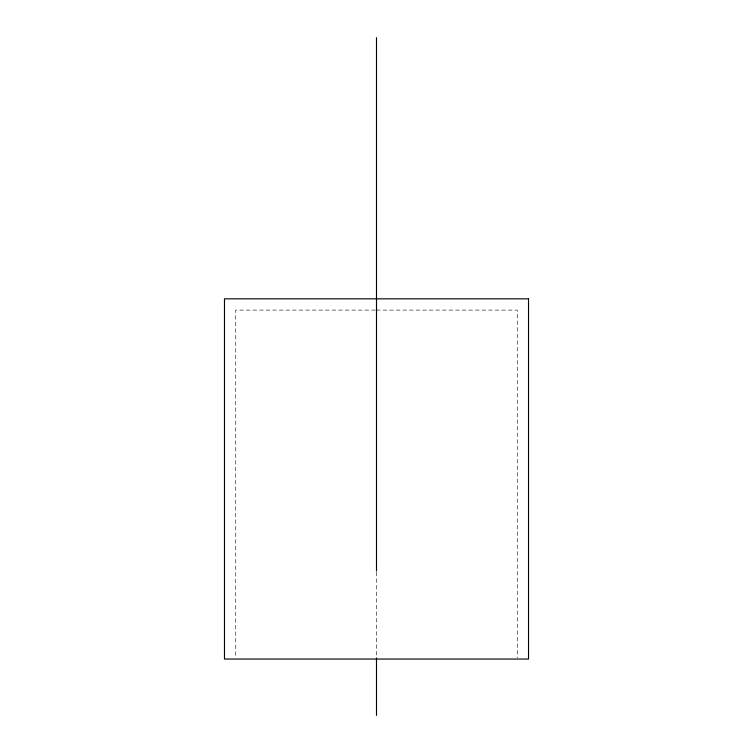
<?xml version="1.0" encoding="UTF-8"?>
<svg xmlns="http://www.w3.org/2000/svg" width="753" height="753" viewBox="0 0 753 753"><rect width="100%" height="100%" fill="white"/><g stroke="black" fill="none" stroke-linecap="round" stroke-linejoin="round"><path stroke-width="0.56" stroke-dasharray="3.77 2.82" d="M375.323 310.095L235.736 310.095L235.736 657.868M376.5 310.095L517.264 310.095L517.264 657.868M376.5 572.205L376.5 656.795"/><path stroke-width="1.13" d="M376.5 37.65L376.5 571.028M376.5 657.971L376.5 715.35M528.521 298.837L224.479 298.837L224.479 659.044L528.521 659.044L528.521 298.837"/></g></svg>
